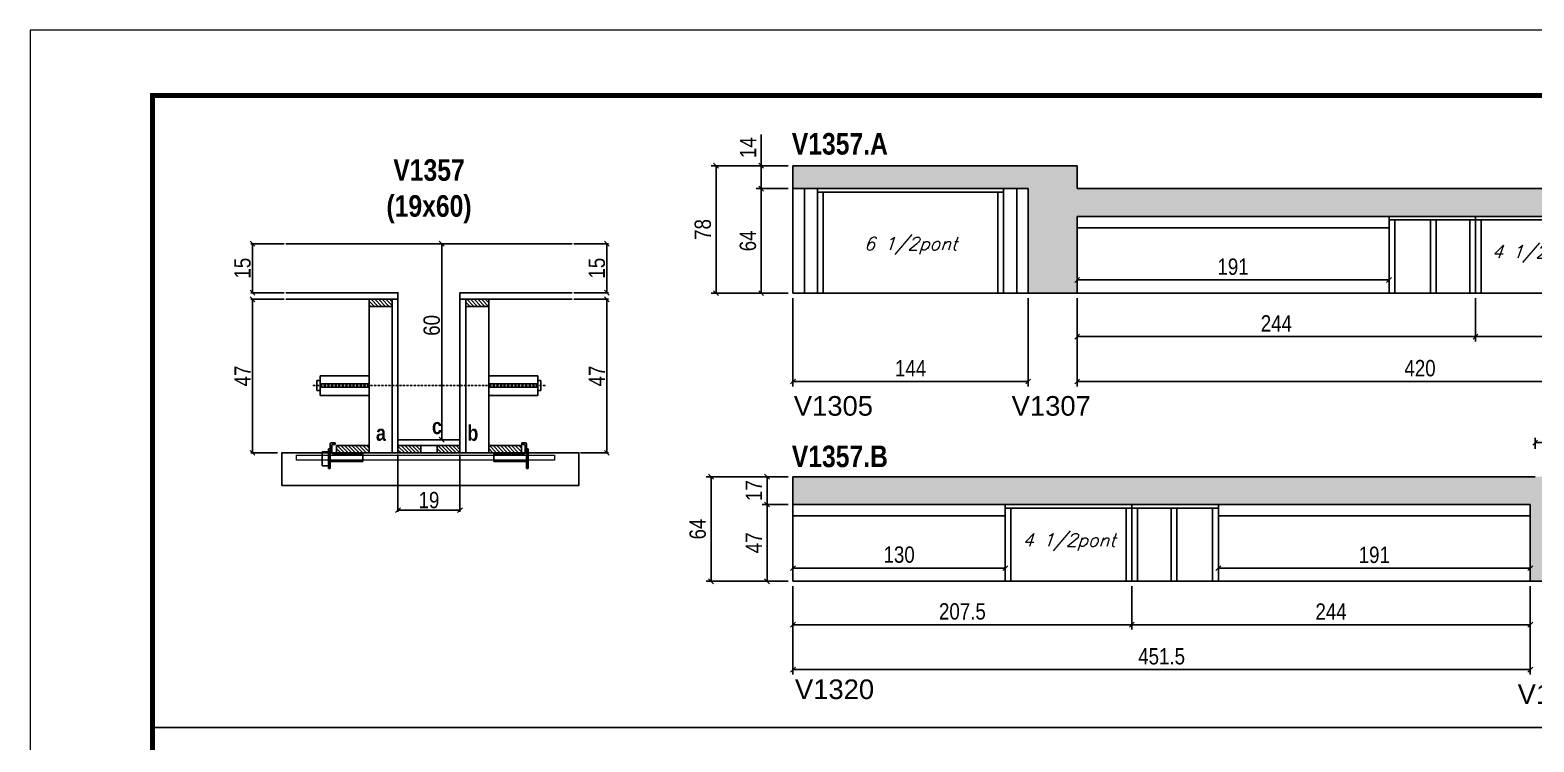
# Model space of a CAD drawing. Extents: x 3309 to 10384, y -2522 to 14608.
# Drawn here: x 8078 to 8999, y 2686 to 3122 of the extents above; entities that cross this region are included whole.
import ezdxf

# ---------------------------------------------------------------- set-up
doc = ezdxf.new("R2010")
doc.units = 0
doc.linetypes.add('DASHED', pattern=[0.75, 0.5, -0.25])
doc.linetypes.add('HIDDEN', pattern=[0.375, 0.25, -0.125])
for name, color, linetype in [('5', 5, 'Continuous'), ('barrote', 251, 'Continuous'), ('COTA', 241, 'Continuous'), ('detalhes', 4, 'Continuous'), ('NOMENCLATURA', 7, 'Continuous'), ('Painéis', 200, 'Continuous'), ('presilha', 1, 'Continuous'), ('SARR_2.2x10', 60, 'Continuous'), ('SARR_2.2x7', 40, 'Continuous'), ('SARR_3.5x7', 81, 'Continuous'), ('TENSOR', 3, 'Continuous'), ('texto', 7, 'Continuous')]:
    doc.layers.add(name, color=color, linetype=linetype)
for name, color, linetype, lineweight in [('CONCRETO', 251, 'Continuous', 25), ('Folhas', 255, 'Continuous', 9), ('SARRAFO DE PRESSAO', 251, 'DASHED', 9), ('SCO-___-LAJ', 2, 'Continuous', 0)]:
    doc.layers.add(name, color=color, linetype=linetype, lineweight=lineweight)
doc.styles.add('COTA TECNICA', font='techl___.ttf', dxfattribs={"height": 10})
doc.styles.add('COTA TECNICA 2X', font='techl___.ttf', dxfattribs={"height": 10})
doc.styles.add('Romans', font='romans.shx')
doc.styles.get("Standard").update_dxf_attribs({"font": 'arial.ttf'})
doc.styles.add('TECNICA', font='techb___.ttf', dxfattribs={"height": 10})
doc.dimstyles.new('PAINEL', dxfattribs={"dimtxt": 10, "dimasz": 3, "dimexe": 3, "dimexo": 3, "dimgap": 3, "dimtad": 1, "dimdec": 1, "dimzin": 12, "dimdsep": 46, "dimtxsty": 'COTA TECNICA', "dimblk1": 'OBLIQUE', "dimblk2": 'OBLIQUE', "dimsah": 1, "dimcen": 0.9, "dimclrd": 4, "dimclre": 4, "dimclrt": 240, "dimadec": 1, "dimazin": 3, "dimtfac": 1, "dimtdec": 1, "dimtmove": 0, "dimatfit": 3, "dimfxl": 1, "dimtolj": 1, "dimtzin": 12, "dimarcsym": 0})
doc.dimstyles.new('SECAO', dxfattribs={"dimscale": 0.333333, "dimtxt": 5, "dimasz": 9, "dimexe": 3, "dimexo": 3, "dimgap": 3, "dimtad": 1, "dimdec": 1, "dimlfac": 0.5, "dimzin": 12, "dimdsep": 46, "dimtxsty": 'COTA TECNICA 2X', "dimblk1": 'OBLIQUE', "dimblk2": 'OBLIQUE', "dimsah": 1, "dimcen": 0.9, "dimclrd": 4, "dimclre": 4, "dimclrt": 240, "dimadec": 1, "dimazin": 3, "dimtfac": 1, "dimtdec": 1, "dimtmove": 0, "dimatfit": 3, "dimfxl": 1, "dimtolj": 1, "dimtzin": 12, "dimarcsym": 0})
pattern_1 = [(135, (41538.6903, -120648.8036), (-1.122532015, -1.122532015), [])]

# ---------------------------------------------------------------- blocks, each defined once
blk = doc.blocks.new('9999999999')
at = {"layer": 'Folhas'}
blk.add_lwpolyline([(98138.98, 34190.21), (99623.98, 34190.21), (99623.98, 35240.21), (98138.98, 35240.21)], close=True, dxfattribs=at)
at = {"layer": 'Folhas', "color": 30, "const_width": 3}
blk.add_lwpolyline([(98213.98, 34230.21), (99583.98, 34230.21), (99583.98, 35200.21), (98213.98, 35200.21)], close=True, dxfattribs=at)
blk = doc.blocks.new('_Oblique')
at = {"color": 0, "linetype": 'ByBlock', "lineweight": -2}
blk.add_line((-0.5, -0.5), (0.5, 0.5), dxfattribs=at)
blk = doc.blocks.new('*D1391')
at = {"layer": 'COTA', "color": 4, "lineweight": -2, "transparency": 16777216}
for p, q in [((8303.15, 2862.37), (8303.15, 2827.28)), ((8341.15, 2862.37), (8341.15, 2827.28)), ((8341.15, 2828.28), (8303.15, 2828.28))]:
    blk.add_line(p, q, dxfattribs=at)
at = {"layer": 'Defpoints', "color": 0, "transparency": 16777216}
for p in [(8303.15, 2863.37), (8341.15, 2863.37), (8303.15, 2828.28)]:
    blk.add_point(p, dxfattribs=at)
at = {"layer": 'COTA', "color": 4, "lineweight": -2, "transparency": 16777216, "xscale": 3, "yscale": 3, "zscale": 3, "rotation": 180}
blk.add_blockref('_Oblique', (8303.15, 2828.28), dxfattribs=at)
at = {"layer": 'COTA', "color": 4, "lineweight": -2, "transparency": 16777216, "xscale": 3, "yscale": 3, "zscale": 3}
blk.add_blockref('_Oblique', (8341.15, 2828.28), dxfattribs=at)
at = {"layer": 'COTA', "color": 240, "transparency": 16777216, "insert": (8322.15, 2834.36), "char_height": 10, "attachment_point": 5, "style": 'COTA TECNICA 2X'}
blk.add_mtext('\\A1;19', dxfattribs=at)
blk = doc.blocks.new('PRESILHA METÁLICA 1')
at = {"layer": 'presilha'}
for p, q in [((6, 15.5), (7.5, 15.5)), ((6, -2.5), (6, 15.5)), ((7.5, 10.6), (7.5, 19.9)), ((7.5, 15.5), (7.5, -2.5)), ((12, 21), (8.6, 21)), ((9, 11.6), (9, 18.9)), ((12, 19.5), (9.6, 19.5)), ((12, 21), (12, 19.5)), ((0, 13), (6, 13)), ((0, 13), (0, 0)), ((6, 0), (0, 0)), ((6, 13), (6, 0)), ((37.5, 4.1), (7.5, 4.1)), ((37.5, 11), (9.6, 11)), ((37.5, 11), (37.5, 4.1)), ((7.5, -2.5), (6, -2.5))]:
    blk.add_line(p, q, dxfattribs=at)
for centre, radius, start, end in [((8.6, 19.9), 1.14, 90, 180), ((9.6, 18.9), 0.57, 90, 180), ((9.6, 11.6), 0.57, 180, 270)]:
    blk.add_arc(centre, radius, start, end, dxfattribs=at)
blk = doc.blocks.new('PRESILHA METÁLICA 2')
at = {"layer": 'presilha'}
for p, q in [((-5.2, 23.5), (-5.2, 22)), ((-5.2, 23.5), (-1.9, 23.5)), ((-5.2, 22), (-2.8, 22)), ((-2.2, 14.1), (-2.2, 21.4)), ((0.8, 18), (-0.8, 18)), ((-0.8, 18), (-0.8, 0)), ((-0.8, 14.6), (-0.8, 22.4)), ((0.8, 0), (0.8, 18)), ((-30.8, 13.5), (-30.8, 6.6)), ((-30.8, 13.5), (-2.8, 13.5)), ((-30.8, 6.6), (-0.8, 6.6)), ((-0.8, 0), (0.8, 0))]:
    blk.add_line(p, q, dxfattribs=at)
for centre, radius, start, end in [((-2.8, 21.4), 0.57, 0, 90), ((-2.8, 14.1), 0.57, 270, 0), ((-1.9, 22.4), 1.14, 0, 90)]:
    blk.add_arc(centre, radius, start, end, dxfattribs=at)
blk = doc.blocks.new('*D1392')
at = {"layer": 'COTA', "color": 4, "lineweight": -2, "transparency": 16777216}
for p, q in [((8233.45, 2957.37), (8213.1, 2957.37)), ((8214.1, 2957.37), (8214.1, 2863.37)), ((8229.34, 2863.37), (8213.1, 2863.37))]:
    blk.add_line(p, q, dxfattribs=at)
at = {"layer": 'Defpoints', "color": 0, "transparency": 16777216}
for p in [(8234.45, 2957.37), (8214.1, 2863.37), (8230.34, 2863.37)]:
    blk.add_point(p, dxfattribs=at)
at = {"layer": 'COTA', "color": 4, "lineweight": -2, "transparency": 16777216, "xscale": 3, "yscale": 3, "zscale": 3}
for p, rotation in [((8214.1, 2957.37), 90), ((8214.1, 2863.37), 270)]:
    blk.add_blockref('_Oblique', p, dxfattribs=dict(at, rotation=rotation))
at = {"layer": 'COTA', "color": 240, "transparency": 16777216, "insert": (8208.03, 2910.37), "char_height": 10, "attachment_point": 5, "rotation": 90, "style": 'COTA TECNICA 2X'}
blk.add_mtext('\\A1;47', dxfattribs=at)
blk = doc.blocks.new('*D1393')
at = {"layer": 'COTA', "color": 4, "lineweight": -2, "transparency": 16777216}
for p, q in [((8410.85, 2957.37), (8432.07, 2957.37)), ((8431.07, 2957.37), (8431.07, 2863.37)), ((8414.96, 2863.37), (8432.07, 2863.37))]:
    blk.add_line(p, q, dxfattribs=at)
at = {"layer": 'Defpoints', "color": 0, "transparency": 16777216}
for p in [(8409.85, 2957.37), (8413.96, 2863.37), (8431.07, 2863.37)]:
    blk.add_point(p, dxfattribs=at)
at = {"layer": 'COTA', "color": 4, "lineweight": -2, "transparency": 16777216, "xscale": 3, "yscale": 3, "zscale": 3}
for p, rotation in [((8431.07, 2957.37), 90), ((8431.07, 2863.37), 270)]:
    blk.add_blockref('_Oblique', p, dxfattribs=dict(at, rotation=rotation))
at = {"layer": 'COTA', "color": 240, "transparency": 16777216, "insert": (8425, 2910.37), "char_height": 10, "attachment_point": 5, "rotation": 90, "style": 'COTA TECNICA 2X'}
blk.add_mtext('\\A1;47', dxfattribs=at)
blk = doc.blocks.new('*D1394')
at = {"layer": 'COTA', "color": 4, "lineweight": -2, "transparency": 16777216}
for p, q in [((8340.15, 2991.37), (8328.98, 2991.37)), ((8329.98, 2871.37), (8329.98, 2991.37)), ((8340.15, 2871.37), (8328.98, 2871.37))]:
    blk.add_line(p, q, dxfattribs=at)
at = {"layer": 'Defpoints', "color": 0, "transparency": 16777216}
for p in [(8329.98, 2991.37), (8341.15, 2991.37), (8341.15, 2871.37)]:
    blk.add_point(p, dxfattribs=at)
at = {"layer": 'COTA', "color": 4, "lineweight": -2, "transparency": 16777216, "xscale": 3, "yscale": 3, "zscale": 3}
for p, rotation in [((8329.98, 2991.37), 90), ((8329.98, 2871.37), 270)]:
    blk.add_blockref('_Oblique', p, dxfattribs=dict(at, rotation=rotation))
at = {"layer": 'COTA', "color": 240, "transparency": 16777216, "insert": (8323.87, 2941.37), "char_height": 10, "attachment_point": 5, "rotation": 90, "style": 'COTA TECNICA 2X'}
blk.add_mtext('\\A1;60', dxfattribs=at)
blk = doc.blocks.new('*D1395')
at = {"layer": 'COTA', "color": 4, "lineweight": -2, "transparency": 16777216}
for p, q in [((8410.85, 2991.37), (8432.07, 2991.37)), ((8431.07, 2961.37), (8431.07, 2991.37)), ((8410.85, 2961.37), (8432.07, 2961.37))]:
    blk.add_line(p, q, dxfattribs=at)
at = {"layer": 'Defpoints', "color": 0, "transparency": 16777216}
for p in [(8409.85, 2991.37), (8431.07, 2991.37), (8409.85, 2961.37)]:
    blk.add_point(p, dxfattribs=at)
at = {"layer": 'COTA', "color": 4, "lineweight": -2, "transparency": 16777216, "xscale": 3, "yscale": 3, "zscale": 3}
for p, rotation in [((8431.07, 2991.37), 90), ((8431.07, 2961.37), 270)]:
    blk.add_blockref('_Oblique', p, dxfattribs=dict(at, rotation=rotation))
at = {"layer": 'COTA', "color": 240, "transparency": 16777216, "insert": (8424.96, 2976.37), "char_height": 10, "attachment_point": 5, "rotation": 90, "style": 'COTA TECNICA 2X'}
blk.add_mtext('\\A1;15', dxfattribs=at)
blk = doc.blocks.new('*D1396')
at = {"layer": 'COTA', "color": 4, "lineweight": -2, "transparency": 16777216}
for p, q in [((8233.45, 2991.37), (8213.1, 2991.37)), ((8214.1, 2961.37), (8214.1, 2991.37)), ((8233.45, 2961.37), (8213.1, 2961.37))]:
    blk.add_line(p, q, dxfattribs=at)
at = {"layer": 'Defpoints', "color": 0, "transparency": 16777216}
for p in [(8214.1, 2991.37), (8234.45, 2991.37), (8234.45, 2961.37)]:
    blk.add_point(p, dxfattribs=at)
at = {"layer": 'COTA', "color": 4, "lineweight": -2, "transparency": 16777216, "xscale": 3, "yscale": 3, "zscale": 3}
for p, rotation in [((8214.1, 2991.37), 90), ((8214.1, 2961.37), 270)]:
    blk.add_blockref('_Oblique', p, dxfattribs=dict(at, rotation=rotation))
at = {"layer": 'COTA', "color": 240, "transparency": 16777216, "insert": (8207.99, 2976.37), "char_height": 10, "attachment_point": 5, "rotation": 90, "style": 'COTA TECNICA 2X'}
blk.add_mtext('\\A1;15', dxfattribs=at)
blk = doc.blocks.new('*D1397')
at = {"layer": 'COTA', "color": 4, "lineweight": -2, "transparency": 16777216}
for p, q in [((8545.08, 2958.09), (8545.08, 2904.03)), ((8689.08, 2958.09), (8689.08, 2904.03)), ((8689.08, 2907.03), (8545.08, 2907.03))]:
    blk.add_line(p, q, dxfattribs=at)
at = {"layer": 'Defpoints', "color": 0, "transparency": 16777216}
for p in [(8545.08, 2961.09), (8689.08, 2961.09), (8545.08, 2907.03)]:
    blk.add_point(p, dxfattribs=at)
at = {"layer": 'COTA', "color": 4, "lineweight": -2, "transparency": 16777216, "xscale": 3, "yscale": 3, "zscale": 3, "rotation": 180}
blk.add_blockref('_Oblique', (8545.08, 2907.03), dxfattribs=at)
at = {"layer": 'COTA', "color": 4, "lineweight": -2, "transparency": 16777216, "xscale": 3, "yscale": 3, "zscale": 3}
blk.add_blockref('_Oblique', (8689.08, 2907.03), dxfattribs=at)
at = {"layer": 'COTA', "color": 240, "transparency": 16777216, "insert": (8617.08, 2915.11), "char_height": 10, "attachment_point": 5, "style": 'COTA TECNICA'}
blk.add_mtext('\\A1;144', dxfattribs=at)
blk = doc.blocks.new('*D1398')
at = {"layer": 'COTA', "color": 4, "lineweight": -2, "transparency": 16777216}
for p, q in [((8542.08, 3025.09), (8522.6, 3025.09)), ((8525.6, 3025.09), (8525.6, 2961.09)), ((8542.08, 2961.09), (8522.6, 2961.09))]:
    blk.add_line(p, q, dxfattribs=at)
at = {"layer": 'Defpoints', "color": 0, "transparency": 16777216}
for p in [(8545.08, 3025.09), (8525.6, 2961.09), (8545.08, 2961.09)]:
    blk.add_point(p, dxfattribs=at)
at = {"layer": 'COTA', "color": 4, "lineweight": -2, "transparency": 16777216, "xscale": 3, "yscale": 3, "zscale": 3}
for p, rotation in [((8525.6, 3025.09), 90), ((8525.6, 2961.09), 270)]:
    blk.add_blockref('_Oblique', p, dxfattribs=dict(at, rotation=rotation))
at = {"layer": 'COTA', "color": 240, "transparency": 16777216, "insert": (8517.5, 2993.09), "char_height": 10, "attachment_point": 5, "rotation": 90, "style": 'COTA TECNICA'}
blk.add_mtext('\\A1;64', dxfattribs=at)
blk = doc.blocks.new('*D1399')
at = {"layer": 'COTA', "color": 4, "lineweight": -2, "transparency": 16777216}
for p, q in [((8525.6, 3039.09), (8525.6, 3058.21)), ((8542.08, 3039.09), (8522.6, 3039.09)), ((8525.6, 3025.09), (8525.6, 3039.09)), ((8542.08, 3025.09), (8522.6, 3025.09))]:
    blk.add_line(p, q, dxfattribs=at)
at = {"layer": 'Defpoints', "color": 0, "transparency": 16777216}
for p in [(8525.6, 3039.09), (8545.08, 3039.09), (8545.08, 3025.09)]:
    blk.add_point(p, dxfattribs=at)
at = {"layer": 'COTA', "color": 4, "lineweight": -2, "transparency": 16777216, "xscale": 3, "yscale": 3, "zscale": 3}
for p, rotation in [((8525.6, 3039.09), 90), ((8525.6, 3025.09), 270)]:
    blk.add_blockref('_Oblique', p, dxfattribs=dict(at, rotation=rotation))
at = {"layer": 'COTA', "color": 240, "transparency": 16777216, "insert": (8517.53, 3050.15), "char_height": 10, "attachment_point": 5, "rotation": 90, "style": 'COTA TECNICA'}
blk.add_mtext('\\A1;14', dxfattribs=at)
blk = doc.blocks.new('*D1400')
at = {"layer": 'COTA', "color": 4, "lineweight": -2, "transparency": 16777216}
for p, q in [((8542.08, 3039.09), (8494.97, 3039.09)), ((8497.97, 2961.09), (8497.97, 3039.09)), ((8542.08, 2961.09), (8494.97, 2961.09))]:
    blk.add_line(p, q, dxfattribs=at)
at = {"layer": 'Defpoints', "color": 0, "transparency": 16777216}
for p in [(8497.97, 3039.09), (8545.08, 3039.09), (8545.08, 2961.09)]:
    blk.add_point(p, dxfattribs=at)
at = {"layer": 'COTA', "color": 4, "lineweight": -2, "transparency": 16777216, "xscale": 3, "yscale": 3, "zscale": 3}
for p, rotation in [((8497.97, 3039.09), 90), ((8497.97, 2961.09), 270)]:
    blk.add_blockref('_Oblique', p, dxfattribs=dict(at, rotation=rotation))
at = {"layer": 'COTA', "color": 240, "transparency": 16777216, "insert": (8489.88, 3000.09), "char_height": 10, "attachment_point": 5, "rotation": 90, "style": 'COTA TECNICA'}
blk.add_mtext('\\A1;78', dxfattribs=at)
blk = doc.blocks.new('*D1401')
at = {"layer": 'COTA', "color": 4, "lineweight": -2, "transparency": 16777216}
for p, q in [((8719.08, 2958.09), (8719.08, 2904.03)), ((9139.08, 2958.09), (9139.08, 2904.03)), ((8719.08, 2907.03), (9139.08, 2907.03))]:
    blk.add_line(p, q, dxfattribs=at)
at = {"layer": 'Defpoints', "color": 0, "transparency": 16777216}
for p in [(8719.08, 2961.09), (9139.08, 2961.09), (9139.08, 2907.03)]:
    blk.add_point(p, dxfattribs=at)
at = {"layer": 'COTA', "color": 4, "lineweight": -2, "transparency": 16777216, "xscale": 3, "yscale": 3, "zscale": 3, "rotation": 180}
blk.add_blockref('_Oblique', (8719.08, 2907.03), dxfattribs=at)
at = {"layer": 'COTA', "color": 4, "lineweight": -2, "transparency": 16777216, "xscale": 3, "yscale": 3, "zscale": 3}
blk.add_blockref('_Oblique', (9139.08, 2907.03), dxfattribs=at)
at = {"layer": 'COTA', "color": 240, "transparency": 16777216, "insert": (8929.08, 2915.13), "char_height": 10, "attachment_point": 5, "style": 'COTA TECNICA'}
blk.add_mtext('\\A1;420', dxfattribs=at)
blk = doc.blocks.new('*D1402')
at = {"layer": 'COTA', "color": 4, "lineweight": -2, "transparency": 16777216}
for p, q in [((8719.08, 2958.09), (8719.08, 2931.51)), ((8963.08, 2958.09), (8963.08, 2931.51)), ((8719.08, 2934.51), (8963.08, 2934.51))]:
    blk.add_line(p, q, dxfattribs=at)
at = {"layer": 'Defpoints', "color": 0, "transparency": 16777216}
for p in [(8719.08, 2961.09), (8963.08, 2961.09), (8963.08, 2934.51)]:
    blk.add_point(p, dxfattribs=at)
at = {"layer": 'COTA', "color": 4, "lineweight": -2, "transparency": 16777216, "xscale": 3, "yscale": 3, "zscale": 3, "rotation": 180}
blk.add_blockref('_Oblique', (8719.08, 2934.51), dxfattribs=at)
at = {"layer": 'COTA', "color": 4, "lineweight": -2, "transparency": 16777216, "xscale": 3, "yscale": 3, "zscale": 3}
blk.add_blockref('_Oblique', (8963.08, 2934.51), dxfattribs=at)
at = {"layer": 'COTA', "color": 240, "transparency": 16777216, "insert": (8841.08, 2942.58), "char_height": 10, "attachment_point": 5, "style": 'COTA TECNICA'}
blk.add_mtext('\\A1;244', dxfattribs=at)
blk = doc.blocks.new('*D1403')
at = {"layer": 'COTA', "color": 4, "lineweight": -2, "transparency": 16777216}
for p, q in [((8963.08, 2958.09), (8963.08, 2931.51)), ((9139.08, 2958.09), (9139.08, 2931.51)), ((8963.08, 2934.51), (9139.08, 2934.51))]:
    blk.add_line(p, q, dxfattribs=at)
at = {"layer": 'Defpoints', "color": 0, "transparency": 16777216}
for p in [(8963.08, 2961.09), (9139.08, 2961.09), (9139.08, 2934.51)]:
    blk.add_point(p, dxfattribs=at)
at = {"layer": 'COTA', "color": 4, "lineweight": -2, "transparency": 16777216, "xscale": 3, "yscale": 3, "zscale": 3, "rotation": 180}
blk.add_blockref('_Oblique', (8963.08, 2934.51), dxfattribs=at)
at = {"layer": 'COTA', "color": 4, "lineweight": -2, "transparency": 16777216, "xscale": 3, "yscale": 3, "zscale": 3}
blk.add_blockref('_Oblique', (9139.08, 2934.51), dxfattribs=at)
at = {"layer": 'COTA', "color": 240, "transparency": 16777216, "insert": (9051.08, 2942.61), "char_height": 10, "attachment_point": 5, "style": 'COTA TECNICA'}
blk.add_mtext('\\A1;176', dxfattribs=at)
blk = doc.blocks.new('*D1407')
at = {"layer": 'COTA', "color": 4, "lineweight": -2, "transparency": 16777216}
for p, q in [((8719.08, 2964.09), (8719.08, 2972.16)), ((8719.08, 2969.16), (8910.08, 2969.16)), ((8910.08, 2964.09), (8910.08, 2972.16))]:
    blk.add_line(p, q, dxfattribs=at)
at = {"layer": 'Defpoints', "color": 0, "transparency": 16777216}
for p in [(8910.08, 2969.16), (8719.08, 2961.09), (8910.08, 2961.09)]:
    blk.add_point(p, dxfattribs=at)
at = {"layer": 'COTA', "color": 4, "lineweight": -2, "transparency": 16777216, "xscale": 3, "yscale": 3, "zscale": 3, "rotation": 180}
blk.add_blockref('_Oblique', (8719.08, 2969.16), dxfattribs=at)
at = {"layer": 'COTA', "color": 4, "lineweight": -2, "transparency": 16777216, "xscale": 3, "yscale": 3, "zscale": 3}
blk.add_blockref('_Oblique', (8910.08, 2969.16), dxfattribs=at)
at = {"layer": 'COTA', "color": 240, "transparency": 16777216, "insert": (8814.58, 2977.25), "char_height": 10, "attachment_point": 5, "style": 'COTA TECNICA'}
blk.add_mtext('\\A1;191', dxfattribs=at)
blk = doc.blocks.new('*D1409')
at = {"layer": 'COTA', "color": 4, "lineweight": -2, "transparency": 16777216}
for p, q in [((8545.08, 2781.72), (8545.08, 2727.66)), ((8996.58, 2781.72), (8996.58, 2727.66)), ((8996.58, 2730.66), (8545.08, 2730.66))]:
    blk.add_line(p, q, dxfattribs=at)
at = {"layer": 'Defpoints', "color": 0, "transparency": 16777216}
for p in [(8545.08, 2784.72), (8996.58, 2784.72), (8545.08, 2730.66)]:
    blk.add_point(p, dxfattribs=at)
at = {"layer": 'COTA', "color": 4, "lineweight": -2, "transparency": 16777216, "xscale": 3, "yscale": 3, "zscale": 3, "rotation": 180}
blk.add_blockref('_Oblique', (8545.08, 2730.66), dxfattribs=at)
at = {"layer": 'COTA', "color": 4, "lineweight": -2, "transparency": 16777216, "xscale": 3, "yscale": 3, "zscale": 3}
blk.add_blockref('_Oblique', (8996.58, 2730.66), dxfattribs=at)
at = {"layer": 'COTA', "color": 240, "transparency": 16777216, "insert": (8770.83, 2738.77), "char_height": 10, "attachment_point": 5, "style": 'COTA TECNICA'}
blk.add_mtext('\\A1;451.5', dxfattribs=at)
blk = doc.blocks.new('*D1410')
at = {"layer": 'COTA', "color": 4, "lineweight": -2, "transparency": 16777216}
for p, q in [((8752.58, 2781.72), (8752.58, 2755.13)), ((8996.58, 2781.72), (8996.58, 2755.13)), ((8996.58, 2758.13), (8752.58, 2758.13))]:
    blk.add_line(p, q, dxfattribs=at)
at = {"layer": 'Defpoints', "color": 0, "transparency": 16777216}
for p in [(8752.58, 2784.72), (8996.58, 2784.72), (8752.58, 2758.13)]:
    blk.add_point(p, dxfattribs=at)
at = {"layer": 'COTA', "color": 4, "lineweight": -2, "transparency": 16777216, "xscale": 3, "yscale": 3, "zscale": 3, "rotation": 180}
blk.add_blockref('_Oblique', (8752.58, 2758.13), dxfattribs=at)
at = {"layer": 'COTA', "color": 4, "lineweight": -2, "transparency": 16777216, "xscale": 3, "yscale": 3, "zscale": 3}
blk.add_blockref('_Oblique', (8996.58, 2758.13), dxfattribs=at)
at = {"layer": 'COTA', "color": 240, "transparency": 16777216, "insert": (8874.58, 2766.21), "char_height": 10, "attachment_point": 5, "style": 'COTA TECNICA'}
blk.add_mtext('\\A1;244', dxfattribs=at)
blk = doc.blocks.new('*D1411')
at = {"layer": 'COTA', "color": 4, "lineweight": -2, "transparency": 16777216}
for p, q in [((8545.08, 2781.72), (8545.08, 2755.13)), ((8752.58, 2781.72), (8752.58, 2755.13)), ((8752.58, 2758.13), (8545.08, 2758.13))]:
    blk.add_line(p, q, dxfattribs=at)
at = {"layer": 'Defpoints', "color": 0, "transparency": 16777216}
for p in [(8545.08, 2784.72), (8752.58, 2784.72), (8545.08, 2758.13)]:
    blk.add_point(p, dxfattribs=at)
at = {"layer": 'COTA', "color": 4, "lineweight": -2, "transparency": 16777216, "xscale": 3, "yscale": 3, "zscale": 3, "rotation": 180}
blk.add_blockref('_Oblique', (8545.08, 2758.13), dxfattribs=at)
at = {"layer": 'COTA', "color": 4, "lineweight": -2, "transparency": 16777216, "xscale": 3, "yscale": 3, "zscale": 3}
blk.add_blockref('_Oblique', (8752.58, 2758.13), dxfattribs=at)
at = {"layer": 'COTA', "color": 240, "transparency": 16777216, "insert": (8648.83, 2766.24), "char_height": 10, "attachment_point": 5, "style": 'COTA TECNICA'}
blk.add_mtext('\\A1;207.5', dxfattribs=at)
blk = doc.blocks.new('*D1414')
at = {"layer": 'COTA', "color": 4, "lineweight": -2, "transparency": 16777216}
for p, q in [((8542.08, 2831.72), (8526.21, 2831.72)), ((8529.21, 2831.72), (8529.21, 2784.72)), ((8542.08, 2784.72), (8526.21, 2784.72))]:
    blk.add_line(p, q, dxfattribs=at)
at = {"layer": 'Defpoints', "color": 0, "transparency": 16777216}
for p in [(8545.08, 2831.72), (8529.21, 2784.72), (8545.08, 2784.72)]:
    blk.add_point(p, dxfattribs=at)
at = {"layer": 'COTA', "color": 4, "lineweight": -2, "transparency": 16777216, "xscale": 3, "yscale": 3, "zscale": 3}
for p, rotation in [((8529.21, 2831.72), 90), ((8529.21, 2784.72), 270)]:
    blk.add_blockref('_Oblique', p, dxfattribs=dict(at, rotation=rotation))
at = {"layer": 'COTA', "color": 240, "transparency": 16777216, "insert": (8521.13, 2808.22), "char_height": 10, "attachment_point": 5, "rotation": 90, "style": 'COTA TECNICA'}
blk.add_mtext('\\A1;47', dxfattribs=at)
blk = doc.blocks.new('*D1415')
at = {"layer": 'COTA', "color": 4, "lineweight": -2, "transparency": 16777216}
for p, q in [((8542.08, 2848.72), (8526.21, 2848.72)), ((8529.21, 2831.72), (8529.21, 2848.72)), ((8542.08, 2831.72), (8526.21, 2831.72))]:
    blk.add_line(p, q, dxfattribs=at)
at = {"layer": 'Defpoints', "color": 0, "transparency": 16777216}
for p in [(8529.21, 2848.72), (8545.08, 2848.72), (8545.08, 2831.72)]:
    blk.add_point(p, dxfattribs=at)
at = {"layer": 'COTA', "color": 4, "lineweight": -2, "transparency": 16777216, "xscale": 3, "yscale": 3, "zscale": 3}
for p, rotation in [((8529.21, 2848.72), 90), ((8529.21, 2831.72), 270)]:
    blk.add_blockref('_Oblique', p, dxfattribs=dict(at, rotation=rotation))
at = {"layer": 'COTA', "color": 240, "transparency": 16777216, "insert": (8521.13, 2840.22), "char_height": 10, "attachment_point": 5, "rotation": 90, "style": 'COTA TECNICA'}
blk.add_mtext('\\A1;17', dxfattribs=at)
blk = doc.blocks.new('*D1416')
at = {"layer": 'COTA', "color": 4, "lineweight": -2, "transparency": 16777216}
for p, q in [((8542.08, 2848.72), (8491.87, 2848.72)), ((8494.87, 2784.72), (8494.87, 2848.72)), ((8542.08, 2784.72), (8491.87, 2784.72))]:
    blk.add_line(p, q, dxfattribs=at)
at = {"layer": 'Defpoints', "color": 0, "transparency": 16777216}
for p in [(8494.87, 2848.72), (8545.08, 2848.72), (8545.08, 2784.72)]:
    blk.add_point(p, dxfattribs=at)
at = {"layer": 'COTA', "color": 4, "lineweight": -2, "transparency": 16777216, "xscale": 3, "yscale": 3, "zscale": 3}
for p, rotation in [((8494.87, 2848.72), 90), ((8494.87, 2784.72), 270)]:
    blk.add_blockref('_Oblique', p, dxfattribs=dict(at, rotation=rotation))
at = {"layer": 'COTA', "color": 240, "transparency": 16777216, "insert": (8486.77, 2816.72), "char_height": 10, "attachment_point": 5, "rotation": 90, "style": 'COTA TECNICA'}
blk.add_mtext('\\A1;64', dxfattribs=at)
blk = doc.blocks.new('*D1412')
at = {"layer": 'COTA', "color": 4, "lineweight": -2, "transparency": 16777216}
for p, q in [((8805.58, 2787.72), (8805.58, 2795.79)), ((8996.58, 2792.79), (8805.58, 2792.79)), ((8996.58, 2787.72), (8996.58, 2795.79))]:
    blk.add_line(p, q, dxfattribs=at)
at = {"layer": 'Defpoints', "color": 0, "transparency": 16777216}
for p in [(8805.58, 2792.79), (8805.58, 2784.72), (8996.58, 2784.72)]:
    blk.add_point(p, dxfattribs=at)
at = {"layer": 'COTA', "color": 4, "lineweight": -2, "transparency": 16777216, "xscale": 3, "yscale": 3, "zscale": 3, "rotation": 180}
blk.add_blockref('_Oblique', (8805.58, 2792.79), dxfattribs=at)
at = {"layer": 'COTA', "color": 4, "lineweight": -2, "transparency": 16777216, "xscale": 3, "yscale": 3, "zscale": 3}
blk.add_blockref('_Oblique', (8996.58, 2792.79), dxfattribs=at)
at = {"layer": 'COTA', "color": 240, "transparency": 16777216, "insert": (8901.08, 2800.87), "char_height": 10, "attachment_point": 5, "style": 'COTA TECNICA'}
blk.add_mtext('\\A1;191', dxfattribs=at)
blk = doc.blocks.new('*D1417')
at = {"layer": 'COTA', "color": 4, "lineweight": -2, "transparency": 16777216}
for p, q in [((8545.08, 2787.72), (8545.08, 2795.79)), ((8675.08, 2792.79), (8545.08, 2792.79)), ((8675.08, 2787.72), (8675.08, 2795.79))]:
    blk.add_line(p, q, dxfattribs=at)
at = {"layer": 'Defpoints', "color": 0, "transparency": 16777216}
for p in [(8545.08, 2792.79), (8545.08, 2784.72), (8675.08, 2784.72)]:
    blk.add_point(p, dxfattribs=at)
at = {"layer": 'COTA', "color": 4, "lineweight": -2, "transparency": 16777216, "xscale": 3, "yscale": 3, "zscale": 3, "rotation": 180}
blk.add_blockref('_Oblique', (8545.08, 2792.79), dxfattribs=at)
at = {"layer": 'COTA', "color": 4, "lineweight": -2, "transparency": 16777216, "xscale": 3, "yscale": 3, "zscale": 3}
blk.add_blockref('_Oblique', (8675.08, 2792.79), dxfattribs=at)
at = {"layer": 'COTA', "color": 240, "transparency": 16777216, "insert": (8610.08, 2801), "char_height": 10, "attachment_point": 5, "style": 'COTA TECNICA'}
blk.add_mtext('\\A1;130', dxfattribs=at)
blk = doc.blocks.new('*D1418')
at = {"layer": 'COTA', "color": 4, "lineweight": -2, "transparency": 16777216}
for p, q in [((8999.58, 2865.72), (8999.58, 2872.61)), ((8999.58, 2869.61), (9170.58, 2869.61)), ((9170.58, 2865.72), (9170.58, 2872.61))]:
    blk.add_line(p, q, dxfattribs=at)
at = {"layer": 'Defpoints', "color": 0, "transparency": 16777216}
for p in [(9170.58, 2869.61), (8999.58, 2862.72), (9170.58, 2862.72)]:
    blk.add_point(p, dxfattribs=at)
at = {"layer": 'COTA', "color": 4, "lineweight": -2, "transparency": 16777216, "xscale": 3, "yscale": 3, "zscale": 3, "rotation": 180}
blk.add_blockref('_Oblique', (8999.58, 2869.61), dxfattribs=at)
at = {"layer": 'COTA', "color": 4, "lineweight": -2, "transparency": 16777216, "xscale": 3, "yscale": 3, "zscale": 3}
blk.add_blockref('_Oblique', (9170.58, 2869.61), dxfattribs=at)
at = {"layer": 'COTA', "color": 240, "transparency": 16777216, "insert": (9085.08, 2877.68), "char_height": 10, "attachment_point": 5, "style": 'COTA TECNICA'}
blk.add_mtext('\\A1;171', dxfattribs=at)

msp = doc.modelspace()

# ---------------------------------------------------------------- hatches: boundary and pattern name
at = {"layer": 'COTA'}
h = msp.add_hatch(dxfattribs=at)
h.set_pattern_fill('AR-CONC', color=256, scale=0.03)
h.set_pattern_definition([(50, (0, 13.234), (5.46554, -0.4781726), [0.5715, -6.2865]), (355, (0, 13.234), (-1.0573026, 5.7317054), [0.4572, -5.0292175]), (100.451445, (0.4555, 13.194), (4.4082374, 5.2535326), [0.4857003, -5.3427073]), (46.1842, (0, 14.758), (8.132371, -1.26127), [0.85725, -9.42975]), (96.63556, (0.678, 14.653), (7.122124, 7.422784), [0.728551, -8.014068]), (351.18415, (0, 14.758), (7.122124, 7.422784), [0.685799, -7.543792]), (21, (0.762, 14.377), (4.5484317, -3.067956), [0.5715, -6.2865]), (326, (0.762, 14.377), (1.854061, 5.525639), [0.4572, -5.0292]), (71.451445, (1.141, 14.1214), (6.4024926, 2.457683), [0.4857003, -5.342698]), (37.5, (0, 13.234), (0.0926581, 2.53665117), [0, -4.96824, 0, -5.1054, 0, -5.04825]), (7.5, (0, 13.234), (2.0045899, 3.00541724), [0, -2.91084, 0, -4.85394, 0, -1.92405]), (327.5, (-1.6993, 13.234), (4.06771786, -0.1718623), [0, -1.905, 0, -5.9436, 0, -7.8867]), (317.5, (-2.4613, 13.234), (4.4438754, 0.7627947), [0, -2.4765, 0, -3.94716, 0, -5.6007])])
h.paths.add_polyline_path([(8689.08, 2961.09), (8719.08, 2961.09), (8719.08, 3008.09), (9139.08, 3008.09), (9139.08, 3025.09), (8719.08, 3025.09), (8719.08, 3039.09), (8545.08, 3039.09), (8545.08, 3025.09), (8689.08, 3025.09)])
h = msp.add_hatch(dxfattribs=at)
h.set_pattern_fill('AR-CONC', color=256, scale=0.03)
h.paths.add_polyline_path([(9026.58, 2834.72), (9170.58, 2834.72), (9170.58, 2848.72), (8999.58, 2848.72), (8545.08, 2848.72), (8545.08, 2831.72), (8996.58, 2831.72), (8996.58, 2784.72), (9026.58, 2784.72)])
at = {"layer": 'SARR_2.2x10'}
h = msp.add_hatch(dxfattribs=at)
h.set_pattern_fill('ANSI31', color=256, scale=0.5, angle=90)
h.set_pattern_definition([(135, (41459.0903, -120648.8036), (-1.122532015, -1.122532015), [])])
h.paths.add_polyline_path([(8265.55, 2867.77), (8265.55, 2863.37), (8285.55, 2863.37), (8285.55, 2867.77)])
h = msp.add_hatch(dxfattribs=at)
h.set_pattern_fill('ANSI31', color=256, scale=0.5, angle=90)
h.set_pattern_definition([(135, (41552.2903, -120648.8036), (-1.122532015, -1.122532015), [])])
h.paths.add_polyline_path([(8358.75, 2867.77), (8358.75, 2863.37), (8378.75, 2863.37), (8378.75, 2867.77)])
at = {"layer": 'SARR_2.2x7'}
h = msp.add_hatch(dxfattribs=at)
h.set_pattern_fill('ANSI31', color=256, scale=0.5, angle=90)
h.set_pattern_definition([(135, (41473.0903, -120559.2036), (-1.122532015, -1.122532015), [])])
h.paths.add_polyline_path([(8299.55, 2957.37), (8299.55, 2952.97), (8285.55, 2952.97), (8285.55, 2957.37)])
h = msp.add_hatch(dxfattribs=at)
h.set_pattern_fill('ANSI31', color=256, scale=0.5, angle=90)
h.set_pattern_definition([(135, (41453.0903, -120559.2036), (-1.122532015, -1.122532015), [])])
h.paths.add_polyline_path([(8344.75, 2957.37), (8344.75, 2952.97), (8358.75, 2952.97), (8358.75, 2957.37)])
h = msp.add_hatch(dxfattribs=at)
h.set_pattern_fill('ANSI31', color=256, scale=0.5, angle=90)
h.set_pattern_definition(pattern_1)
h.paths.add_polyline_path([(8317.15, 2863.37), (8317.15, 2867.77), (8303.15, 2867.77), (8303.15, 2863.37)])
h = msp.add_hatch(dxfattribs=at)
h.set_pattern_fill('ANSI31', color=256, scale=0.5, angle=90)
h.set_pattern_definition(pattern_1)
h.paths.add_polyline_path([(8327.15, 2867.77), (8327.15, 2863.37), (8341.15, 2863.37), (8341.15, 2867.77)])

# ---------------------------------------------------------------- linework, layer by layer
at = {"ltscale": 3}
for p, q in [((8255.55, 2910.54), (8255.55, 2898.54)), ((8255.55, 2910.54), (8285.55, 2910.54)), ((8388.75, 2910.54), (8358.75, 2910.54)), ((8388.75, 2910.54), (8388.75, 2898.54)), ((8253.55, 2907.54), (8253.55, 2901.54)), ((8255.55, 2907.54), (8253.55, 2907.54)), ((8255.55, 2901.54), (8253.55, 2901.54)), ((8285.55, 2905.54), (8255.55, 2905.54)), ((8285.55, 2903.54), (8255.55, 2903.54)), ((8358.75, 2905.54), (8388.75, 2905.54)), ((8358.75, 2903.54), (8388.75, 2903.54)), ((8390.75, 2907.54), (8388.75, 2907.54)), ((8388.75, 2901.54), (8390.75, 2901.54)), ((8390.75, 2907.54), (8390.75, 2901.54)), ((8255.55, 2898.54), (8285.55, 2898.54)), ((8388.75, 2898.54), (8358.75, 2898.54))]:
    msp.add_line(p, q, dxfattribs=at)
at = {"layer": 'barrote'}
msp.add_lwpolyline([(8232.1, 2843.37), (8414.01, 2843.37), (8414.01, 2863.37), (8232.1, 2863.37)], close=True, dxfattribs=at)
at = {"layer": 'CONCRETO', "linetype": 'Continuous'}
msp.add_line((8409.85, 2991.37), (8234.45, 2991.37), dxfattribs=at)
at = {"layer": 'COTA'}
for p, q in [((8545.08, 3025.09), (8545.08, 3039.09)), ((8545.08, 3039.09), (8719.08, 3039.09)), ((8719.08, 3039.09), (8719.08, 3025.09)), ((8719.08, 3025.09), (9139.08, 3025.09)), ((8689.08, 2961.09), (8719.08, 2961.09)), ((8999.58, 2848.72), (8545.08, 2848.72)), ((8545.08, 2831.72), (8545.08, 2848.72)), ((9026.58, 2784.72), (8996.58, 2784.72)), ((8152.87, 2695.21), (9522.87, 2695.21))]:
    msp.add_line(p, q, dxfattribs=at)
at = {"layer": 'detalhes', "color": 250}
msp.add_line((8232.1, 2843.37), (8232.1, 2863.37), dxfattribs=at)
at = {"layer": 'Painéis', "linetype": 'ByBlock'}
for p, q in [((8545.08, 2961.09), (8545.08, 3025.09)), ((8545.08, 3025.09), (8689.08, 3025.09)), ((8689.08, 3025.09), (8689.08, 2961.09)), ((9139.08, 3008.09), (8719.08, 3008.09)), ((8719.08, 3008.09), (8719.08, 2961.09)), ((8963.08, 3008.09), (8963.08, 2961.09)), ((8689.08, 2961.09), (8545.08, 2961.09)), ((8719.08, 2961.09), (9139.08, 2961.09)), ((8545.08, 2784.72), (8545.08, 2831.72)), ((8545.08, 2831.72), (8996.58, 2831.72)), ((8752.58, 2831.72), (8752.58, 2784.72)), ((8996.58, 2831.72), (8996.58, 2784.72)), ((8996.58, 2784.72), (8545.08, 2784.72))]:
    msp.add_line(p, q, dxfattribs=at)
at = {"layer": 'Painéis', "linetype": 'Continuous', "elevation": 0}
for points in [[(8234.45, 2957.37), (8303.15, 2957.37), (8303.15, 2961.37), (8234.45, 2961.37)], [(8409.85, 2957.37), (8341.15, 2957.37), (8341.15, 2961.37), (8409.85, 2961.37)]]:
    msp.add_lwpolyline(points, dxfattribs=at)
at = {"layer": 'Painéis', "linetype": 'Continuous'}
for points in [[(8299.55, 2863.37), (8299.55, 2957.37), (8303.15, 2957.37), (8303.15, 2863.37)], [(8344.75, 2863.37), (8344.75, 2957.37), (8341.15, 2957.37), (8341.15, 2863.37)], [(8341.15, 2871.37), (8303.15, 2871.37), (8303.15, 2867.77), (8341.15, 2867.77)]]:
    msp.add_lwpolyline(points, close=True, dxfattribs=at)
at = {"layer": 'SARR_2.2x10'}
for points in [[(8265.55, 2867.77), (8285.55, 2867.77), (8285.55, 2863.37), (8265.55, 2863.37)], [(8358.75, 2867.77), (8378.75, 2867.77), (8378.75, 2863.37), (8358.75, 2863.37)]]:
    msp.add_lwpolyline(points, close=True, dxfattribs=at)
at = {"layer": 'SARR_2.2x7', "linetype": 'Continuous'}
for p, q in [((8552.08, 2961.09), (8552.08, 3025.09)), ((8674.08, 3022.89), (8560.08, 3022.89)), ((8682.08, 2961.09), (8682.08, 3025.09)), ((8910.08, 3005.89), (8963.08, 3005.89)), ((8963.08, 3005.89), (9040.08, 3005.89)), ((8910.08, 3001.09), (8719.08, 3001.09)), ((8752.58, 2829.52), (8675.08, 2829.52)), ((8805.58, 2829.52), (8752.58, 2829.52)), ((8545.08, 2824.72), (8675.08, 2824.72)), ((8805.58, 2824.72), (8996.58, 2824.72))]:
    msp.add_line(p, q, dxfattribs=at)
at = {"layer": 'SARR_2.2x7', "elevation": 0}
for points in [[(8285.55, 2957.37), (8299.55, 2957.37), (8299.55, 2952.97), (8285.55, 2952.97)], [(8358.75, 2957.37), (8344.75, 2957.37), (8344.75, 2952.97), (8358.75, 2952.97)]]:
    msp.add_lwpolyline(points, close=True, dxfattribs=at)
at = {"layer": 'SARR_2.2x7'}
for points in [[(8303.15, 2867.77), (8317.15, 2867.77), (8317.15, 2863.37), (8303.15, 2863.37)], [(8341.15, 2867.77), (8327.15, 2867.77), (8327.15, 2863.37), (8341.15, 2863.37)]]:
    msp.add_lwpolyline(points, close=True, dxfattribs=at)
at = {"layer": 'SARR_3.5x7'}
for p, q in [((8560.08, 3025.09), (8560.08, 2961.09)), ((8563.58, 3022.89), (8563.58, 2961.09)), ((8670.58, 3022.89), (8670.58, 2961.09)), ((8674.08, 3025.09), (8674.08, 2961.09)), ((8910.08, 3008.09), (8910.08, 2961.09)), ((8913.58, 3005.89), (8913.58, 2961.09)), ((8935.5, 3005.89), (8935.5, 2961.09)), ((8939, 3005.89), (8939, 2961.09)), ((8959.58, 3005.89), (8959.58, 2961.09)), ((8966.58, 3005.89), (8966.58, 2961.09)), ((8675.08, 2831.72), (8675.08, 2784.72)), ((8678.58, 2829.52), (8678.58, 2784.72)), ((8749.08, 2829.52), (8749.08, 2784.72)), ((8756.08, 2829.52), (8756.08, 2784.72)), ((8776.65, 2829.52), (8776.65, 2784.72)), ((8780.15, 2829.52), (8780.15, 2784.72)), ((8802.08, 2829.52), (8802.08, 2784.72)), ((8805.58, 2831.72), (8805.58, 2784.72))]:
    msp.add_line(p, q, dxfattribs=at)
for points in [[(8299.55, 2952.97), (8285.55, 2952.97), (8285.55, 2863.37), (8299.55, 2863.37)], [(8344.75, 2952.97), (8358.75, 2952.97), (8358.75, 2863.37), (8344.75, 2863.37)]]:
    msp.add_lwpolyline(points, close=True, dxfattribs=at)
at = {"layer": 'SCO-___-LAJ', "color": 1}
msp.add_lwpolyline([(8241.1, 2862.03), (8398.93, 2862.03), (8398.93, 2858.83), (8241.1, 2858.83)], close=True, dxfattribs=at)
at = {"layer": 'TENSOR', "linetype": 'HIDDEN', "ltscale": 0.5}
msp.add_line((8250.55, 2904.54), (8394.05, 2904.54), dxfattribs=at)

# ---------------------------------------------------------------- block references
at = {"layer": 'presilha', "xscale": 0.6666666666666666, "yscale": 0.6666666666666666, "zscale": 0.6666666666666666}
for name, p in [('PRESILHA METÁLICA 1', (8256.68, 2855.4)), ('PRESILHA METÁLICA 2', (8382.43, 2853.73))]:
    msp.add_blockref(name, p, dxfattribs=at)
at = {"layer": 'SARRAFO DE PRESSAO', "color": 6, "linetype": 'ByBlock'}
msp.add_blockref('9999999999', (-90061.11, -32118.1), dxfattribs=at)

# ---------------------------------------------------------------- texts
at = {"layer": '5', "linetype": 'Continuous'}
for s, rotation, p in [('V1305', 359.99996, (8545.59, 2886.1)), ('V1307', 359.99996, (8679.01, 2886.1)), ('V1320', 0.00004, (8546.29, 2712.64)), ('V1307', 0.00004, (8988.86, 2709.72))]:
    msp.add_text(s, height=12, rotation=rotation, dxfattribs=at).set_placement(p)
at = {"layer": 'detalhes', "style": 'TECNICA'}
for s, p in [('a', (8289.68, 2870.73)), ('c', (8323.97, 2874.84)), ('b', (8345.65, 2870.72))]:
    msp.add_text(s, height=9.6, dxfattribs=at).set_placement(p)
at = {"layer": 'NOMENCLATURA', "style": 'TECNICA'}
for s, p in [('V1357.A', (8544.36, 3045.91, 0)), ('V1357.B', (8544.36, 2854.59, 0))]:
    msp.add_text(s, height=13.2, dxfattribs=at).set_placement(p)
at = {"layer": 'NOMENCLATURA', "insert": (8322.18, 3043.06), "char_height": 13.2, "attachment_point": 2, "style": 'TECNICA'}
msp.add_mtext_dynamic_manual_height_columns('V1357\\P(19x60)', width=300.2766, gutter_width=1, heights=[0], dxfattribs=at)
at = {"layer": 'texto', "color": 2, "char_height": 8, "attachment_point": 5, "style": 'Romans'}
for s, insert in [('{\\Q19;\\C256;6 1/2pont}', (8617.08, 2990.09)), ('{\\Q19;\\C256;4 1/2pont}', (9001.58, 2985.09)), ('{\\Q19;\\C256;4 1/2pont}', (8714.08, 2808.72))]:
    msp.add_mtext(s, dxfattribs=dict(at, insert=insert))

# ---------------------------------------------------------------- dimensions: what is measured, and where the dimension line sits
at = {"layer": 'COTA'}
for base, p1, p2, angle, dimstyle, picture, middle in [((8525.6, 3039.09), (8545.08, 3025.09), (8545.08, 3039.09), 90, 'PAINEL', '*D1399', (8517.53, 3050.15)), ((8497.97, 3039.09), (8545.08, 2961.09), (8545.08, 3039.09), 90, 'PAINEL', '*D1400', (8489.88, 3000.09)), ((8525.6, 2961.09), (8545.08, 3025.09), (8545.08, 2961.09), 90, 'PAINEL', '*D1398', (8517.5, 2993.09)), ((8214.1, 2991.37), (8234.45, 2961.37), (8234.45, 2991.37), 90, 'SECAO', '*D1396', (8207.99, 2976.37)), ((8431.07, 2991.37), (8409.85, 2961.37), (8409.85, 2991.37), 90, 'SECAO', '*D1395', (8424.96, 2976.37)), ((8214.1, 2863.37, 0), (8234.45, 2957.37), (8230.34, 2863.37, 0), 90, 'SECAO', '*D1392', (8208.03, 2910.37, 0)), ((8431.07, 2863.37, 0), (8409.85, 2957.37), (8413.96, 2863.37, 0), 90, 'SECAO', '*D1393', (8425, 2910.37, 0)), ((9139.08, 2907.03), (8719.08, 2961.09), (9139.08, 2961.09), 180, 'PAINEL', '*D1401', (8929.08, 2915.13)), ((8494.87, 2848.72), (8545.08, 2784.72), (8545.08, 2848.72), 90, 'PAINEL', '*D1416', (8486.77, 2816.72)), ((8529.21, 2848.72), (8545.08, 2831.72), (8545.08, 2848.72), 90, 'PAINEL', '*D1415', (8521.13, 2840.22)), ((8529.21, 2784.72), (8545.08, 2831.72), (8545.08, 2784.72), 90, 'PAINEL', '*D1414', (8521.13, 2808.22)), ((8545.08, 2792.79), (8675.08, 2784.72), (8545.08, 2784.72), 180, 'PAINEL', '*D1417', (8610.08, 2801)), ((8805.58, 2792.79), (8996.58, 2784.72), (8805.58, 2784.72), 180, 'PAINEL', '*D1412', (8901.08, 2800.87)), ((8752.58, 2758.13), (8996.58, 2784.72), (8752.58, 2784.72), 180, 'PAINEL', '*D1410', (8874.58, 2766.21))]:
    dim = msp.add_linear_dim(base=base, p1=p1, p2=p2, angle=angle, dimstyle=dimstyle, dxfattribs=at)
    dim.commit()
    dim.dimension.update_dxf_attribs({"geometry": picture, "text_midpoint": middle})
for base, p1, p2, angle, picture, middle in [((8329.98, 2991.37), (8341.15, 2871.37), (8341.15, 2991.37), 90, '*D1394', (8329.98, 2941.37)), ((8303.15, 2828.28), (8341.15, 2863.37), (8303.15, 2863.37), 180, '*D1391', (8322.15, 2828.28))]:
    dim = msp.add_linear_dim(base=base, p1=p1, p2=p2, angle=angle, dimstyle='SECAO', dxfattribs=at)
    dim.commit()
    dim.dimension.update_dxf_attribs({"geometry": picture, "text_midpoint": middle, "dimtype": 160})
for base, p1, p2, picture, middle in [((8910.08, 2969.16), (8719.08, 2961.09), (8910.08, 2961.09), '*D1407', (8814.58, 2977.25)), ((8545.08, 2907.03), (8689.08, 2961.09), (8545.08, 2961.09), '*D1397', (8617.08, 2915.11)), ((8963.08, 2934.51), (8719.08, 2961.09), (8963.08, 2961.09), '*D1402', (8841.08, 2942.58)), ((9170.58, 2869.61), (8999.58, 2862.72), (9170.58, 2862.72), '*D1418', (9085.08, 2877.68)), ((8545.08, 2730.66), (8996.58, 2784.72), (8545.08, 2784.72), '*D1409', (8770.83, 2738.77))]:
    dim = msp.add_linear_dim(base=base, p1=p1, p2=p2, dimstyle='PAINEL', dxfattribs=at)
    dim.commit()
    dim.dimension.update_dxf_attribs({"geometry": picture, "text_midpoint": middle})
dim = msp.add_linear_dim(base=(9139.08, 2934.51), p1=(8963.08, 2961.09), p2=(9139.08, 2961.09), dimstyle='PAINEL', override={"dimtmove": 1}, dxfattribs=at)
dim.commit()
dim.dimension.update_dxf_attribs({"geometry": '*D1403', "text_midpoint": (9051.08, 2942.61)})
dim = msp.add_linear_dim(base=(8545.08, 2758.13), p1=(8752.58, 2784.72), p2=(8545.08, 2784.72), angle=180, dimstyle='PAINEL', override={"dimtmove": 1}, dxfattribs=at)
dim.commit()
dim.dimension.update_dxf_attribs({"geometry": '*D1411', "text_midpoint": (8648.83, 2766.24)})

doc.saveas('drawing.dxf')
